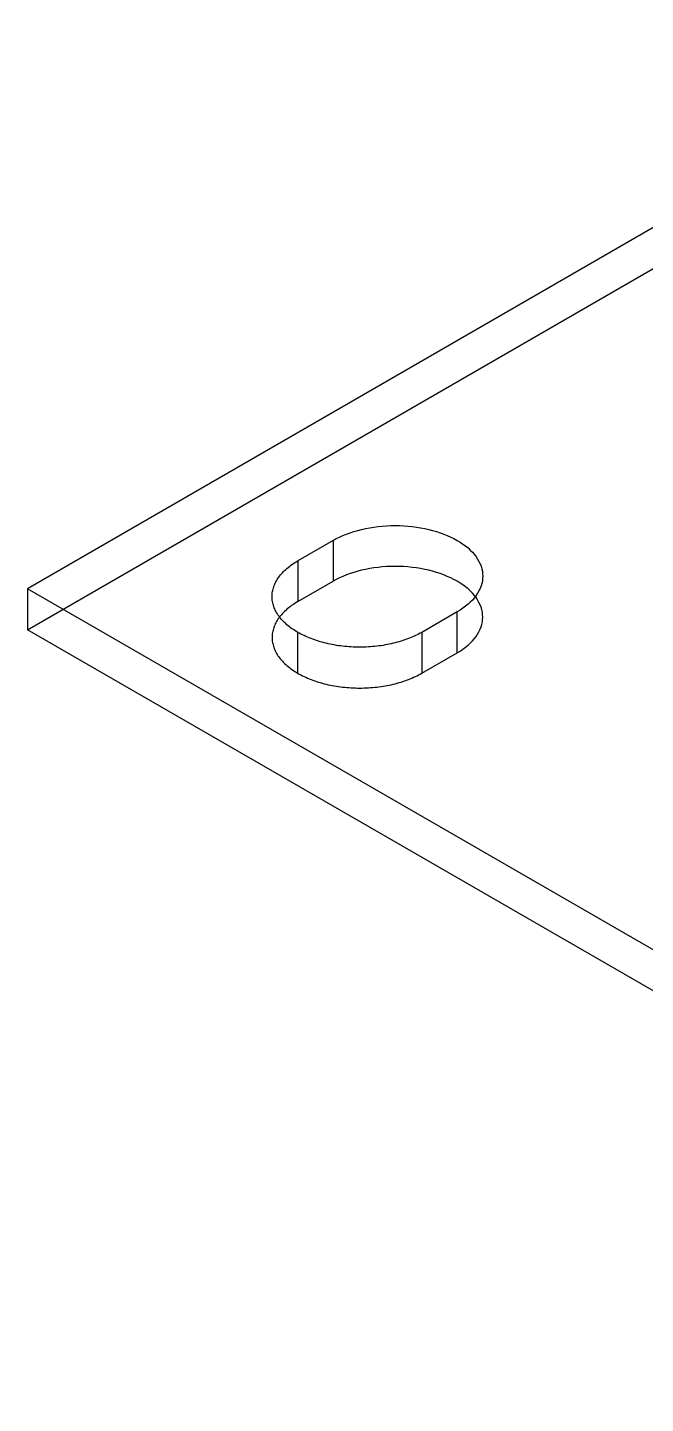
# Model space of a CAD drawing. Header units: inches. Extents: x 1.4 to 100.6, y 1.4 to 64.6.
# Drawn here: x 82 to 82.974, y 38.794 to 40.963 of the extents above; entities that cross this region are included whole.
import ezdxf

# ---------------------------------------------------------------- set-up
doc = ezdxf.new("R2010")
doc.units = ezdxf.units.IN
doc.header["$MEASUREMENT"] = 0

msp = doc.modelspace()

# ---------------------------------------------------------------- linework, layer by layer
at = {"layer": 'OUTLINE'}
for p, q in [((83.5326, 40.9634), (82, 40.0786)), ((82, 40.0141), (83.5326, 40.899)), ((82.5329, 40.1736), (82.5393, 40.1749)), ((82.5393, 40.1749), (82.5459, 40.1759)), ((82.5459, 40.1759), (82.5525, 40.1768)), ((82.5525, 40.1768), (82.5592, 40.1774)), ((82.5592, 40.1774), (82.5659, 40.1779)), ((82.5659, 40.1779), (82.5727, 40.1782)), ((82.5727, 40.1782), (82.5794, 40.1783)), ((82.5794, 40.1783), (82.5862, 40.1782)), ((82.5862, 40.1782), (82.593, 40.1779)), ((82.593, 40.1779), (82.5997, 40.1774)), ((82.5997, 40.1774), (82.6064, 40.1768)), ((82.6064, 40.1768), (82.613, 40.1759)), ((82.613, 40.1759), (82.6195, 40.1749)), ((82.6195, 40.1749), (82.626, 40.1736)), ((82.4818, 40.1549), (82.4259, 40.1227)), ((82.4818, 40.1549), (82.4867, 40.1576)), ((82.4818, 40.1549), (82.4818, 40.0905)), ((82.4867, 40.1576), (82.4918, 40.1602)), ((82.4918, 40.1602), (82.4971, 40.1626)), ((82.4971, 40.1626), (82.5027, 40.1649)), ((82.5027, 40.1649), (82.5084, 40.167)), ((82.5084, 40.167), (82.5143, 40.1689)), ((82.5143, 40.1689), (82.5204, 40.1707)), ((82.5204, 40.1707), (82.5266, 40.1722)), ((82.5266, 40.1722), (82.5329, 40.1736)), ((82.626, 40.1736), (82.6323, 40.1722)), ((82.6323, 40.1722), (82.6385, 40.1707)), ((82.6385, 40.1707), (82.6446, 40.1689)), ((82.6446, 40.1689), (82.6505, 40.167)), ((82.6505, 40.167), (82.6562, 40.1649)), ((82.6562, 40.1649), (82.6617, 40.1626)), ((82.6617, 40.1626), (82.6671, 40.1602)), ((82.6671, 40.1602), (82.6722, 40.1576)), ((82.6722, 40.1576), (82.6771, 40.1549)), ((82.6771, 40.1549), (82.6818, 40.1521)), ((82.6818, 40.1521), (82.6862, 40.1491)), ((82.6862, 40.1491), (82.6904, 40.1461)), ((82.6904, 40.1461), (82.6943, 40.1429)), ((82.6943, 40.1429), (82.6979, 40.1396)), ((82.6979, 40.1396), (82.7013, 40.1361)), ((82.7013, 40.1361), (82.7043, 40.1326)), ((82.7043, 40.1326), (82.7071, 40.1291)), ((82.4051, 40.1073), (82.4069, 40.109)), ((82.4069, 40.109), (82.4087, 40.1106)), ((82.4087, 40.1106), (82.4107, 40.1122)), ((82.4107, 40.1122), (82.4127, 40.1138)), ((82.4127, 40.1138), (82.4147, 40.1154)), ((82.4147, 40.1154), (82.4168, 40.1169)), ((82.4168, 40.1169), (82.419, 40.1184)), ((82.419, 40.1184), (82.4213, 40.1199)), ((82.4213, 40.1199), (82.4236, 40.1213)), ((82.4236, 40.1213), (82.4259, 40.1227)), ((82.4259, 40.1227), (82.4259, 40.0583)), ((82.5329, 40.1092), (82.5266, 40.1078)), ((82.5393, 40.1104), (82.5329, 40.1092)), ((82.5459, 40.1115), (82.5393, 40.1104)), ((82.5525, 40.1123), (82.5459, 40.1115)), ((82.5592, 40.113), (82.5525, 40.1123)), ((82.5659, 40.1135), (82.5592, 40.113)), ((82.5727, 40.1138), (82.5659, 40.1135)), ((82.5794, 40.1138), (82.5727, 40.1138)), ((82.5862, 40.1138), (82.5794, 40.1138)), ((82.593, 40.1135), (82.5862, 40.1138)), ((82.5997, 40.113), (82.593, 40.1135)), ((82.6064, 40.1123), (82.5997, 40.113)), ((82.613, 40.1115), (82.6064, 40.1123)), ((82.6195, 40.1104), (82.613, 40.1115)), ((82.626, 40.1092), (82.6195, 40.1104)), ((82.6323, 40.1078), (82.626, 40.1092)), ((82.7071, 40.1291), (82.7095, 40.1254)), ((82.7095, 40.1254), (82.7116, 40.1217)), ((82.7116, 40.1217), (82.7135, 40.1179)), ((82.7135, 40.1179), (82.7149, 40.1141)), ((82.7149, 40.1141), (82.7161, 40.1102)), ((82.7161, 40.1102), (82.7169, 40.1064)), ((82.3896, 40.0857), (82.3905, 40.0876)), ((82.3905, 40.0876), (82.3914, 40.0895)), ((82.3914, 40.0895), (82.3924, 40.0913)), ((82.3924, 40.0913), (82.3935, 40.0932)), ((82.3935, 40.0932), (82.3947, 40.095)), ((82.3947, 40.095), (82.396, 40.0968)), ((82.396, 40.0968), (82.3973, 40.0986)), ((82.3973, 40.0986), (82.3987, 40.1004)), ((82.3987, 40.1004), (82.4002, 40.1022)), ((82.4002, 40.1022), (82.4018, 40.1039)), ((82.4018, 40.1039), (82.4034, 40.1056)), ((82.4034, 40.1056), (82.4051, 40.1073)), ((82.4259, 40.0583), (82.4818, 40.0905)), ((82.4867, 40.0932), (82.4818, 40.0905)), ((82.4918, 40.0957), (82.4867, 40.0932)), ((82.4971, 40.0982), (82.4918, 40.0957)), ((82.5027, 40.1004), (82.4971, 40.0982)), ((82.5084, 40.1025), (82.5027, 40.1004)), ((82.5143, 40.1044), (82.5084, 40.1025)), ((82.5204, 40.1062), (82.5143, 40.1044)), ((82.5266, 40.1078), (82.5204, 40.1062)), ((82.6385, 40.1062), (82.6323, 40.1078)), ((82.6446, 40.1044), (82.6385, 40.1062)), ((82.6505, 40.1025), (82.6446, 40.1044)), ((82.6562, 40.1004), (82.6505, 40.1025)), ((82.6617, 40.0982), (82.6562, 40.1004)), ((82.6671, 40.0957), (82.6617, 40.0982)), ((82.6722, 40.0932), (82.6671, 40.0957)), ((82.6771, 40.0905), (82.6722, 40.0932)), ((82.6818, 40.0876), (82.6771, 40.0905)), ((82.6862, 40.0847), (82.6818, 40.0876)), ((82.7169, 40.0907), (82.7161, 40.0868)), ((82.7169, 40.1064), (82.7174, 40.1025)), ((82.7174, 40.0946), (82.7169, 40.0907)), ((82.7174, 40.1025), (82.7176, 40.0985)), ((82.7176, 40.0985), (82.7174, 40.0946)), ((82, 40.0786), (82, 40.0141)), ((95.3841, 32.351), (82, 40.0786)), ((82.3855, 40.0683), (82.3856, 40.0702)), ((82.3855, 40.0663), (82.3855, 40.0683)), ((82.3855, 40.0644), (82.3855, 40.0663)), ((82.3856, 40.0702), (82.3858, 40.0722)), ((82.3858, 40.0722), (82.3861, 40.0741)), ((82.3861, 40.0741), (82.3865, 40.0761)), ((82.3865, 40.0761), (82.387, 40.078)), ((82.387, 40.078), (82.3875, 40.0799)), ((82.3875, 40.0799), (82.3881, 40.0819)), ((82.3881, 40.0819), (82.3888, 40.0838)), ((82.3888, 40.0838), (82.3896, 40.0857)), ((82.6904, 40.0816), (82.6862, 40.0847)), ((82.6943, 40.0784), (82.6904, 40.0816)), ((82.6979, 40.0751), (82.6943, 40.0784)), ((82.7013, 40.0717), (82.6979, 40.0751)), ((82.7043, 40.0682), (82.7013, 40.0717)), ((82.7071, 40.0646), (82.7043, 40.0682)), ((82.7071, 40.068), (82.7043, 40.0644)), ((82.7095, 40.0717), (82.7071, 40.068)), ((82.7116, 40.0754), (82.7095, 40.0717)), ((82.7135, 40.0792), (82.7116, 40.0754)), ((82.7149, 40.083), (82.7135, 40.0792)), ((82.7161, 40.0868), (82.7149, 40.083)), ((82.3856, 40.0624), (82.3855, 40.0644)), ((82.3858, 40.0604), (82.3856, 40.0624)), ((82.3861, 40.0585), (82.3858, 40.0604)), ((82.3865, 40.0565), (82.3861, 40.0585)), ((82.387, 40.0546), (82.3865, 40.0565)), ((82.3875, 40.0527), (82.387, 40.0546)), ((82.3881, 40.0508), (82.3875, 40.0527)), ((82.3888, 40.0488), (82.3881, 40.0508)), ((82.3896, 40.0469), (82.3888, 40.0488)), ((82.3905, 40.045), (82.3896, 40.0469)), ((82.3914, 40.0432), (82.3905, 40.045)), ((82.4069, 40.0445), (82.4051, 40.0429)), ((82.4087, 40.0462), (82.4069, 40.0445)), ((82.4107, 40.0478), (82.4087, 40.0462)), ((82.4127, 40.0494), (82.4107, 40.0478)), ((82.4147, 40.0509), (82.4127, 40.0494)), ((82.4168, 40.0525), (82.4147, 40.0509)), ((82.419, 40.054), (82.4168, 40.0525)), ((82.4213, 40.0554), (82.419, 40.054)), ((82.4236, 40.0569), (82.4213, 40.0554)), ((82.4259, 40.0583), (82.4236, 40.0569)), ((82.6818, 40.045), (82.6771, 40.0421)), ((82.6862, 40.0479), (82.6818, 40.045)), ((82.6904, 40.051), (82.6862, 40.0479)), ((82.6943, 40.0542), (82.6904, 40.051)), ((82.6979, 40.0575), (82.6943, 40.0542)), ((82.7013, 40.0609), (82.6979, 40.0575)), ((82.7043, 40.0644), (82.7013, 40.0609)), ((82.7095, 40.061), (82.7071, 40.0646)), ((82.7116, 40.0572), (82.7095, 40.061)), ((82.7135, 40.0535), (82.7116, 40.0572)), ((82.7149, 40.0496), (82.7135, 40.0535)), ((82.7161, 40.0458), (82.7149, 40.0496)), ((82.7169, 40.0419), (82.7161, 40.0458)), ((82.3905, 40.0231), (82.3896, 40.0212)), ((82.3914, 40.025), (82.3905, 40.0231)), ((82.3924, 40.0413), (82.3914, 40.0432)), ((82.3924, 40.0269), (82.3914, 40.025)), ((82.3935, 40.0394), (82.3924, 40.0413)), ((82.3935, 40.0287), (82.3924, 40.0269)), ((82.3947, 40.0376), (82.3935, 40.0394)), ((82.3947, 40.0306), (82.3935, 40.0287)), ((82.396, 40.0358), (82.3947, 40.0376)), ((82.396, 40.0324), (82.3947, 40.0306)), ((82.3973, 40.034), (82.396, 40.0358)), ((82.3973, 40.0342), (82.396, 40.0324)), ((82.3987, 40.036), (82.3973, 40.0342)), ((82.3987, 40.0322), (82.3973, 40.034)), ((82.4002, 40.0377), (82.3987, 40.036)), ((82.4002, 40.0304), (82.3987, 40.0322)), ((82.4018, 40.0395), (82.4002, 40.0377)), ((82.4018, 40.0287), (82.4002, 40.0304)), ((82.4034, 40.0412), (82.4018, 40.0395)), ((82.4034, 40.027), (82.4018, 40.0287)), ((82.4051, 40.0429), (82.4034, 40.0412)), ((82.4051, 40.0253), (82.4034, 40.027)), ((82.4069, 40.0236), (82.4051, 40.0253)), ((82.4087, 40.022), (82.4069, 40.0236)), ((82.4107, 40.0204), (82.4087, 40.022)), ((82.6771, 40.0421), (82.6213, 40.0099)), ((82.6771, 39.9777), (82.6771, 40.0421)), ((82.7149, 40.0185), (82.7161, 40.0224)), ((82.7161, 40.0224), (82.7169, 40.0263)), ((82.7174, 40.038), (82.7169, 40.0419)), ((82.7169, 40.0263), (82.7174, 40.0302)), ((82.7176, 40.0341), (82.7174, 40.038)), ((82.7174, 40.0302), (82.7176, 40.0341)), ((95.3841, 32.2866), (82, 40.0141)), ((82.3856, 40.0058), (82.3855, 40.0038)), ((82.3855, 40.0038), (82.3855, 40.0019)), ((82.3855, 40.0019), (82.3855, 39.9999)), ((82.3858, 40.0077), (82.3856, 40.0058)), ((82.3861, 40.0097), (82.3858, 40.0077)), ((82.3865, 40.0116), (82.3861, 40.0097)), ((82.387, 40.0136), (82.3865, 40.0116)), ((82.3875, 40.0155), (82.387, 40.0136)), ((82.3881, 40.0174), (82.3875, 40.0155)), ((82.3888, 40.0193), (82.3881, 40.0174)), ((82.3896, 40.0212), (82.3888, 40.0193)), ((82.4127, 40.0188), (82.4107, 40.0204)), ((82.4147, 40.0172), (82.4127, 40.0188)), ((82.4168, 40.0157), (82.4147, 40.0172)), ((82.419, 40.0142), (82.4168, 40.0157)), ((82.4213, 40.0127), (82.419, 40.0142)), ((82.4236, 40.0113), (82.4213, 40.0127)), ((82.4259, 40.0099), (82.4236, 40.0113)), ((82.4259, 39.9454), (82.4259, 40.0099)), ((82.4284, 40.0085), (82.4259, 40.0099)), ((82.4308, 40.0072), (82.4284, 40.0085)), ((82.4334, 40.0059), (82.4308, 40.0072)), ((82.436, 40.0047), (82.4334, 40.0059)), ((82.4386, 40.0034), (82.436, 40.0047)), ((82.4413, 40.0022), (82.4386, 40.0034)), ((82.4441, 40.0011), (82.4413, 40.0022)), ((82.4469, 40), (82.4441, 40.0011)), ((82.6032, 40.0011), (82.6004, 40)), ((82.6059, 40.0022), (82.6032, 40.0011)), ((82.6086, 40.0034), (82.6059, 40.0022)), ((82.6113, 40.0047), (82.6086, 40.0034)), ((82.6139, 40.0059), (82.6113, 40.0047)), ((82.6164, 40.0072), (82.6139, 40.0059)), ((82.6189, 40.0085), (82.6164, 40.0072)), ((82.6213, 40.0099), (82.6189, 40.0085)), ((82.6213, 40.0099), (82.6213, 39.9454)), ((82.7043, 40), (82.7071, 40.0036)), ((82.7071, 40.0036), (82.7095, 40.0072)), ((82.7095, 40.0072), (82.7116, 40.0109)), ((82.7116, 40.0109), (82.7135, 40.0147)), ((82.7135, 40.0147), (82.7149, 40.0185)), ((82.3855, 39.9999), (82.3856, 39.9979)), ((82.3856, 39.9979), (82.3858, 39.996)), ((82.3858, 39.996), (82.3861, 39.994)), ((82.3861, 39.994), (82.3865, 39.9921)), ((82.3865, 39.9921), (82.387, 39.9901)), ((82.387, 39.9901), (82.3875, 39.9882)), ((82.3875, 39.9882), (82.3881, 39.9863)), ((82.3881, 39.9863), (82.3888, 39.9844)), ((82.3888, 39.9844), (82.3896, 39.9825)), ((82.3896, 39.9825), (82.3905, 39.9806)), ((82.3905, 39.9806), (82.3914, 39.9787)), ((82.3914, 39.9787), (82.3924, 39.9768)), ((82.4497, 39.9989), (82.4469, 40)), ((82.4526, 39.9979), (82.4497, 39.9989)), ((82.4555, 39.9969), (82.4526, 39.9979)), ((82.4585, 39.996), (82.4555, 39.9969)), ((82.4615, 39.9951), (82.4585, 39.996)), ((82.4645, 39.9942), (82.4615, 39.9951)), ((82.4676, 39.9934), (82.4645, 39.9942)), ((82.4707, 39.9926), (82.4676, 39.9934)), ((82.4739, 39.9919), (82.4707, 39.9926)), ((82.4771, 39.9912), (82.4739, 39.9919)), ((82.4803, 39.9906), (82.4771, 39.9912)), ((82.4835, 39.99), (82.4803, 39.9906)), ((82.4868, 39.9894), (82.4835, 39.99)), ((82.49, 39.9889), (82.4868, 39.9894)), ((82.4933, 39.9885), (82.49, 39.9889)), ((82.4967, 39.9881), (82.4933, 39.9885)), ((82.5, 39.9877), (82.4967, 39.9881)), ((82.5033, 39.9874), (82.5, 39.9877)), ((82.5067, 39.9871), (82.5033, 39.9874)), ((82.5101, 39.9869), (82.5067, 39.9871)), ((82.5135, 39.9868), (82.5101, 39.9869)), ((82.5168, 39.9866), (82.5135, 39.9868)), ((82.5202, 39.9866), (82.5168, 39.9866)), ((82.5236, 39.9865), (82.5202, 39.9866)), ((82.527, 39.9866), (82.5236, 39.9865)), ((82.5304, 39.9866), (82.527, 39.9866)), ((82.5338, 39.9868), (82.5304, 39.9866)), ((82.5372, 39.9869), (82.5338, 39.9868)), ((82.5405, 39.9871), (82.5372, 39.9869)), ((82.5439, 39.9874), (82.5405, 39.9871)), ((82.5472, 39.9877), (82.5439, 39.9874)), ((82.5506, 39.9881), (82.5472, 39.9877)), ((82.5539, 39.9885), (82.5506, 39.9881)), ((82.5572, 39.9889), (82.5539, 39.9885)), ((82.5605, 39.9894), (82.5572, 39.9889)), ((82.5637, 39.99), (82.5605, 39.9894)), ((82.567, 39.9906), (82.5637, 39.99)), ((82.5702, 39.9912), (82.567, 39.9906)), ((82.5733, 39.9919), (82.5702, 39.9912)), ((82.5765, 39.9926), (82.5733, 39.9919)), ((82.5796, 39.9934), (82.5765, 39.9926)), ((82.5827, 39.9942), (82.5796, 39.9934)), ((82.5857, 39.9951), (82.5827, 39.9942)), ((82.5887, 39.996), (82.5857, 39.9951)), ((82.5917, 39.9969), (82.5887, 39.996)), ((82.5946, 39.9979), (82.5917, 39.9969)), ((82.5975, 39.9989), (82.5946, 39.9979)), ((82.6004, 40), (82.5975, 39.9989)), ((82.6771, 39.9777), (82.6818, 39.9805)), ((82.6818, 39.9805), (82.6862, 39.9835)), ((82.6862, 39.9835), (82.6904, 39.9866)), ((82.6904, 39.9866), (82.6943, 39.9898)), ((82.6943, 39.9898), (82.6979, 39.9931)), ((82.6979, 39.9931), (82.7013, 39.9965)), ((82.7013, 39.9965), (82.7043, 40)), ((82.3924, 39.9768), (82.3935, 39.975)), ((82.3935, 39.975), (82.3947, 39.9731)), ((82.3947, 39.9731), (82.396, 39.9713)), ((82.396, 39.9713), (82.3973, 39.9695)), ((82.3973, 39.9695), (82.3987, 39.9677)), ((82.3987, 39.9677), (82.4002, 39.966)), ((82.4002, 39.966), (82.4018, 39.9643)), ((82.4018, 39.9643), (82.4034, 39.9625)), ((82.4034, 39.9625), (82.4051, 39.9608)), ((82.4051, 39.9608), (82.4069, 39.9592)), ((82.4069, 39.9592), (82.4087, 39.9575)), ((82.4087, 39.9575), (82.4107, 39.9559)), ((82.6213, 39.9454), (82.6771, 39.9777)), ((82.4107, 39.9559), (82.4127, 39.9543)), ((82.4127, 39.9543), (82.4147, 39.9528)), ((82.4147, 39.9528), (82.4168, 39.9512)), ((82.4168, 39.9512), (82.419, 39.9498)), ((82.419, 39.9498), (82.4213, 39.9483)), ((82.4213, 39.9483), (82.4236, 39.9469)), ((82.4236, 39.9469), (82.4259, 39.9454)), ((82.4259, 39.9454), (82.4284, 39.9441)), ((82.4284, 39.9441), (82.4308, 39.9427)), ((82.4308, 39.9427), (82.4334, 39.9415)), ((82.4334, 39.9415), (82.436, 39.9402)), ((82.436, 39.9402), (82.4386, 39.939)), ((82.4386, 39.939), (82.4413, 39.9378)), ((82.4413, 39.9378), (82.4441, 39.9366)), ((82.4441, 39.9366), (82.4469, 39.9355)), ((82.4469, 39.9355), (82.4497, 39.9345)), ((82.5975, 39.9345), (82.6004, 39.9355)), ((82.6004, 39.9355), (82.6032, 39.9366)), ((82.6032, 39.9366), (82.6059, 39.9378)), ((82.6059, 39.9378), (82.6086, 39.939)), ((82.6086, 39.939), (82.6113, 39.9402)), ((82.6113, 39.9402), (82.6139, 39.9415)), ((82.6139, 39.9415), (82.6164, 39.9427)), ((82.6164, 39.9427), (82.6189, 39.9441)), ((82.6189, 39.9441), (82.6213, 39.9454)), ((82.4497, 39.9345), (82.4526, 39.9334)), ((82.4526, 39.9334), (82.4555, 39.9324)), ((82.4555, 39.9324), (82.4585, 39.9315)), ((82.4585, 39.9315), (82.4615, 39.9306)), ((82.4615, 39.9306), (82.4645, 39.9297)), ((82.4645, 39.9297), (82.4676, 39.9289)), ((82.4676, 39.9289), (82.4707, 39.9282)), ((82.4707, 39.9282), (82.4739, 39.9274)), ((82.4739, 39.9274), (82.4771, 39.9267)), ((82.4771, 39.9267), (82.4803, 39.9261)), ((82.4803, 39.9261), (82.4835, 39.9255)), ((82.4835, 39.9255), (82.4868, 39.925)), ((82.4868, 39.925), (82.49, 39.9245)), ((82.49, 39.9245), (82.4933, 39.924)), ((82.4933, 39.924), (82.4967, 39.9236)), ((82.4967, 39.9236), (82.5, 39.9233)), ((82.5, 39.9233), (82.5033, 39.9229)), ((82.5033, 39.9229), (82.5067, 39.9227)), ((82.5067, 39.9227), (82.5101, 39.9225)), ((82.5101, 39.9225), (82.5135, 39.9223)), ((82.5135, 39.9223), (82.5168, 39.9222)), ((82.5168, 39.9222), (82.5202, 39.9221)), ((82.5202, 39.9221), (82.5236, 39.9221)), ((82.5236, 39.9221), (82.527, 39.9221)), ((82.527, 39.9221), (82.5304, 39.9222)), ((82.5304, 39.9222), (82.5338, 39.9223)), ((82.5338, 39.9223), (82.5372, 39.9225)), ((82.5372, 39.9225), (82.5405, 39.9227)), ((82.5405, 39.9227), (82.5439, 39.9229)), ((82.5439, 39.9229), (82.5472, 39.9233)), ((82.5472, 39.9233), (82.5506, 39.9236)), ((82.5506, 39.9236), (82.5539, 39.924)), ((82.5539, 39.924), (82.5572, 39.9245)), ((82.5572, 39.9245), (82.5605, 39.925)), ((82.5605, 39.925), (82.5637, 39.9255)), ((82.5637, 39.9255), (82.567, 39.9261)), ((82.567, 39.9261), (82.5702, 39.9267)), ((82.5702, 39.9267), (82.5733, 39.9274)), ((82.5733, 39.9274), (82.5765, 39.9282)), ((82.5765, 39.9282), (82.5796, 39.9289)), ((82.5796, 39.9289), (82.5827, 39.9297)), ((82.5827, 39.9297), (82.5857, 39.9306)), ((82.5857, 39.9306), (82.5887, 39.9315)), ((82.5887, 39.9315), (82.5917, 39.9324)), ((82.5917, 39.9324), (82.5946, 39.9334)), ((82.5946, 39.9334), (82.5975, 39.9345))]:
    msp.add_line(p, q, dxfattribs=at)

doc.saveas('drawing.dxf')
